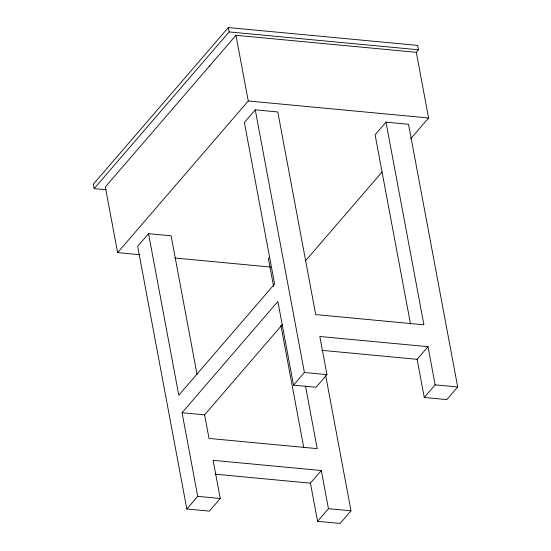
<?xml version="1.0" encoding="UTF-8"?>
<svg xmlns="http://www.w3.org/2000/svg" width="551" height="551" viewBox="0 0 551 551"><rect width="100%" height="100%" fill="white"/><g stroke="black" fill="none" stroke-linecap="round" stroke-linejoin="round"><path stroke-width="0.83" d="M410.647 138.804L428.588 117.976L416.294 52.311L418.471 49.783L417.651 45.402L228.314 27.55L93.312 184.248L94.131 188.628L106.123 189.758M94.131 188.628L229.133 31.93L228.314 27.55M416.294 52.311L235.973 35.305L105.324 186.954L117.611 252.62L139.837 254.714M117.611 252.62L248.26 100.978L235.973 35.305M197.051 374.501L171.099 235.8L148.556 233.679L137.667 246.318L186.83 509L209.373 511.121L220.255 498.483L213.113 460.326L321.309 470.526L328.451 508.69L317.569 521.322L340.105 523.45L350.994 510.811L325.703 375.672M186.83 509L197.719 496.361L182.064 412.72L277.876 301.514L293.525 385.156L316.067 387.277L326.957 374.639L319.814 336.482L428.01 346.682L417.121 359.321L424.263 397.478L446.799 399.606L457.688 386.967L408.532 124.285L385.989 122.164L423.912 324.794L315.716 314.587L277.794 111.956L255.251 109.835L244.369 122.474L274.598 283.999L178.786 395.212L148.556 233.679M269.494 257.379L268.406 258.639L273.62 286.506M385.989 122.164L375.1 134.795L410.495 323.919M305.791 260.513L382.05 172.002M305.523 386.155L317.218 448.638L209.022 438.431L204.607 414.848L282.484 324.449M293.525 385.156L304.414 372.517L255.251 109.835M317.569 521.322L310.427 483.165L321.309 470.526M424.263 397.478L435.145 384.846L428.01 346.682M209.201 66.382L210.069 66.051M229.133 31.93L418.471 49.783M248.26 100.978L428.588 117.976M174.874 258.02L270.589 267.049M321.701 350.319L417.121 359.321M304.414 372.517L326.957 374.639M435.145 384.846L457.688 386.967M182.064 412.72L204.607 414.848M215.007 474.163L310.427 483.165M197.719 496.361L220.255 498.483M328.451 508.69L350.994 510.811M280.886 325.338L303.801 447.763"/></g></svg>
